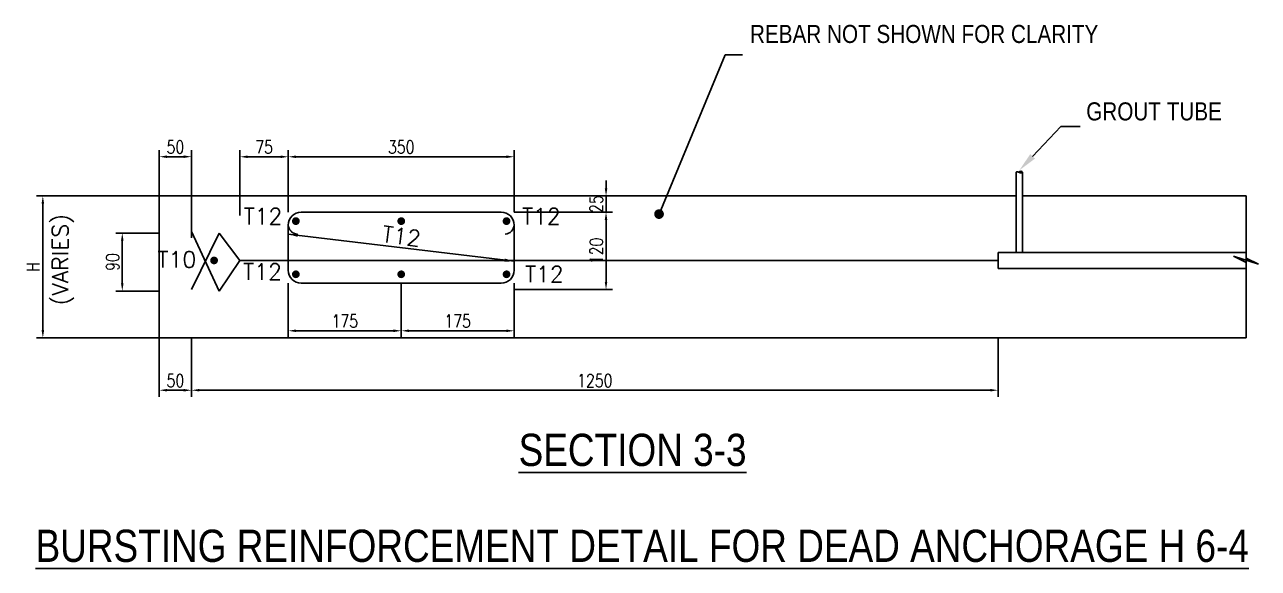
# Model space of a CAD drawing. Header units: millimetres. Extents: x -241424 to 696054, y -125618 to 93710.
# Drawn here: x 624311 to 626223, y -30949 to -30105 of the extents above; entities that cross this region are included whole.
import ezdxf
from ezdxf.enums import TextEntityAlignment as Align

# ---------------------------------------------------------------- set-up
doc = ezdxf.new("R2010")
doc.units = ezdxf.units.MM
doc.header["$LTSCALE"] = 7
doc.header["$PDMODE"] = 3
doc.layers.get('0').update_dxf_attribs({"linetype": 'CONTINUOUS'})
doc.layers.get('Defpoints').update_dxf_attribs({"color": 6, "linetype": 'CONTINUOUS'})
for name, color, linetype in [('HATCH', 8, 'CONTINUOUS'), ('Layer1', 3, 'CONTINUOUS'), ('PROFILE', 2, 'CONTINUOUS')]:
    doc.layers.add(name, color=color, linetype=linetype)
doc.styles.add('CENT', font='')
doc.styles.add('DIMENSION', font='SIMPLEX.shx', dxfattribs={"width": 0.8})
doc.styles.add('ROMANS', font='ROMANS.shx', dxfattribs={"width": 0.75})
doc.styles.get('CENT').set_extended_font_data('VNI-Helve-Condense')
doc.dimstyles.new('Copy(2) of dim', dxfattribs={"dimscale": 10, "dimtxt": 2, "dimasz": 3.5, "dimexe": 2, "dimexo": 0, "dimgap": 1, "dimtad": 1, "dimdec": 0, "dimzin": 0, "dimdsep": 46, "dimtxsty": 'DIMENSION', "dimcen": 0, "dimclrd": 8, "dimclre": 8, "dimclrt": 256, "dimadec": 0, "dimazin": 0, "dimtfac": 1, "dimtdec": 0, "dimtix": 1, "dimtmove": 2, "dimatfit": 3, "dimldrblk": 'OBLIQUE', "dimfxl": 1, "dimtolj": 1, "dimtzin": 0, "dimarcsym": 0})

# ---------------------------------------------------------------- blocks, each defined once
blk = doc.blocks.new('*D610')
at = {"color": 8, "lineweight": -2, "transparency": 16777216}
for p, q in [((624519.6, -30371.1), (624329.2, -30371.1)), ((624339.2, -30579.1), (624339.2, -30383.1)), ((624519.6, -30591.1), (624329.2, -30591.1))]:
    blk.add_line(p, q, dxfattribs=at)
at = {"color": 8, "transparency": 16777216}
for points in [[(624337.2, -30383.1), (624341.2, -30383.1), (624339.2, -30371.1)], [(624337.2, -30579.1), (624341.2, -30579.1), (624339.2, -30591.1)]]:
    blk.add_solid(points, dxfattribs=at)
at = {"layer": 'Defpoints', "color": 0, "transparency": 16777216}
for p in [(624339.2, -30371.1), (624519.6, -30371.1), (624519.6, -30591.1)]:
    blk.add_point(p, dxfattribs=at)
at = {"transparency": 16777216, "insert": (624324.2, -30481.1), "char_height": 20, "attachment_point": 5, "rotation": 90, "style": 'DIMENSION'}
blk.add_mtext('\\A1;H', dxfattribs=at)
blk = doc.blocks.new('_OBLIQUE')
at = {"color": 0, "linetype": 'ByBlock'}
blk.add_line((-0.5, -0.5), (0.5, 0.5), dxfattribs=at)
blk = doc.blocks.new('*D611')
at = {"color": 8, "lineweight": -2, "transparency": 16777216}
for p, q in [((624569.6, -30591.1), (624569.6, -30682.4)), ((625819.6, -30591.1), (625819.6, -30682.4)), ((624581.6, -30672.4), (625807.6, -30672.4))]:
    blk.add_line(p, q, dxfattribs=at)
at = {"color": 8, "transparency": 16777216}
for points in [[(624581.6, -30670.4), (624581.6, -30674.4), (624569.6, -30672.4)], [(625807.6, -30670.4), (625807.6, -30674.4), (625819.6, -30672.4)]]:
    blk.add_solid(points, dxfattribs=at)
at = {"layer": 'Defpoints', "color": 0, "transparency": 16777216}
for p in [(624569.6, -30591.1), (625819.6, -30591.1), (625819.6, -30672.4)]:
    blk.add_point(p, dxfattribs=at)
at = {"transparency": 16777216, "insert": (625194.6, -30657.4), "char_height": 20, "attachment_point": 5, "style": 'DIMENSION'}
blk.add_mtext('\\A1;1250', dxfattribs=at)
blk = doc.blocks.new('*D612')
at = {"color": 8, "lineweight": -2, "transparency": 16777216}
for p, q in [((624519.6, -30591.1), (624519.6, -30682.4)), ((624569.6, -30591.1), (624569.6, -30682.4)), ((624531.6, -30672.4), (624557.6, -30672.4))]:
    blk.add_line(p, q, dxfattribs=at)
at = {"color": 8, "transparency": 16777216}
for points in [[(624531.6, -30670.4), (624531.6, -30674.4), (624519.6, -30672.4)], [(624557.6, -30670.4), (624557.6, -30674.4), (624569.6, -30672.4)]]:
    blk.add_solid(points, dxfattribs=at)
at = {"layer": 'Defpoints', "color": 0, "transparency": 16777216}
for p in [(624519.6, -30591.1), (624569.6, -30591.1), (624569.6, -30672.4)]:
    blk.add_point(p, dxfattribs=at)
at = {"transparency": 16777216, "insert": (624544.6, -30657.4), "char_height": 20, "attachment_point": 5, "style": 'DIMENSION'}
blk.add_mtext('\\A1;50', dxfattribs=at)
blk = doc.blocks.new('*D621')
at = {"color": 8, "lineweight": -2, "transparency": 16777216}
for p, q in [((624519.6, -30371.1), (624519.6, -30300.2)), ((624569.6, -30436.1), (624569.6, -30300.2)), ((624557.6, -30310.2), (624531.6, -30310.2))]:
    blk.add_line(p, q, dxfattribs=at)
at = {"color": 8, "transparency": 16777216}
for points in [[(624531.6, -30308.2), (624531.6, -30312.2), (624519.6, -30310.2)], [(624557.6, -30308.2), (624557.6, -30312.2), (624569.6, -30310.2)]]:
    blk.add_solid(points, dxfattribs=at)
at = {"layer": 'Defpoints', "color": 0, "transparency": 16777216}
for p in [(624519.6, -30310.2), (624519.6, -30371.1), (624569.6, -30436.1)]:
    blk.add_point(p, dxfattribs=at)
at = {"transparency": 16777216, "insert": (624544.6, -30295.2), "char_height": 20, "attachment_point": 5, "style": 'DIMENSION'}
blk.add_mtext('\\A1;50', dxfattribs=at)
blk = doc.blocks.new('*D622')
at = {"color": 8, "lineweight": -2, "transparency": 16777216}
for p, q in [((624719.6, -30396.3), (624719.6, -30300.3)), ((625069.6, -30396.3), (625069.6, -30300.3)), ((624731.6, -30310.3), (625057.6, -30310.3))]:
    blk.add_line(p, q, dxfattribs=at)
at = {"color": 8, "transparency": 16777216}
for points in [[(624731.6, -30308.3), (624731.6, -30312.3), (624719.6, -30310.3)], [(625057.6, -30308.3), (625057.6, -30312.3), (625069.6, -30310.3)]]:
    blk.add_solid(points, dxfattribs=at)
at = {"layer": 'Defpoints', "color": 0, "transparency": 16777216}
for p in [(625069.6, -30310.3), (624719.6, -30396.3), (625069.6, -30396.3)]:
    blk.add_point(p, dxfattribs=at)
at = {"transparency": 16777216, "insert": (624894.6, -30295.3), "char_height": 20, "attachment_point": 5, "style": 'DIMENSION'}
blk.add_mtext('\\A1;350', dxfattribs=at)
blk = doc.blocks.new('*D623')
at = {"color": 8, "lineweight": -2, "transparency": 16777216}
for p, q in [((624719.6, -30506.3), (624719.6, -30590.2)), ((624894.6, -30506.3), (624894.6, -30590.2)), ((624882.6, -30580.2), (624731.6, -30580.2))]:
    blk.add_line(p, q, dxfattribs=at)
at = {"color": 8, "transparency": 16777216}
for points in [[(624731.6, -30578.2), (624731.6, -30582.2), (624719.6, -30580.2)], [(624882.6, -30578.2), (624882.6, -30582.2), (624894.6, -30580.2)]]:
    blk.add_solid(points, dxfattribs=at)
at = {"layer": 'Defpoints', "color": 0, "transparency": 16777216}
for p in [(624719.6, -30506.3), (624894.6, -30506.3), (624719.6, -30580.2)]:
    blk.add_point(p, dxfattribs=at)
at = {"transparency": 16777216, "insert": (624807.1, -30565.2), "char_height": 20, "attachment_point": 5, "style": 'DIMENSION'}
blk.add_mtext('\\A1;175', dxfattribs=at)
blk = doc.blocks.new('*D624')
at = {"color": 8, "lineweight": -2, "transparency": 16777216}
for p, q in [((624644.6, -30401.3), (624644.6, -30300.3)), ((624719.6, -30396.3), (624719.6, -30300.3)), ((624656.6, -30310.3), (624707.6, -30310.3))]:
    blk.add_line(p, q, dxfattribs=at)
at = {"color": 8, "transparency": 16777216}
for points in [[(624656.6, -30308.3), (624656.6, -30312.3), (624644.6, -30310.3)], [(624707.6, -30308.3), (624707.6, -30312.3), (624719.6, -30310.3)]]:
    blk.add_solid(points, dxfattribs=at)
at = {"layer": 'Defpoints', "color": 0, "transparency": 16777216}
for p in [(624719.6, -30310.3), (624719.6, -30396.3), (624644.6, -30401.3)]:
    blk.add_point(p, dxfattribs=at)
at = {"transparency": 16777216, "insert": (624682.1, -30295.3), "char_height": 20, "attachment_point": 5, "style": 'DIMENSION'}
blk.add_mtext('\\A1;75', dxfattribs=at)
blk = doc.blocks.new('*D625')
at = {"color": 8, "lineweight": -2, "transparency": 16777216}
for p, q in [((625069.6, -30396.3), (625222, -30396.3)), ((625212, -30408.3), (625212, -30504.3)), ((625069.6, -30516.3), (625222, -30516.3))]:
    blk.add_line(p, q, dxfattribs=at)
at = {"color": 8, "transparency": 16777216}
for points in [[(625210, -30408.3), (625214, -30408.3), (625212, -30396.3)], [(625210, -30504.3), (625214, -30504.3), (625212, -30516.3)]]:
    blk.add_solid(points, dxfattribs=at)
at = {"layer": 'Defpoints', "color": 0, "transparency": 16777216}
for p in [(625069.6, -30396.3), (625069.6, -30516.3), (625212, -30516.3)]:
    blk.add_point(p, dxfattribs=at)
at = {"transparency": 16777216, "insert": (625197, -30456.3), "char_height": 20, "attachment_point": 5, "rotation": 90, "style": 'DIMENSION'}
blk.add_mtext('\\A1;120', dxfattribs=at)
blk = doc.blocks.new('*D626')
at = {"color": 8, "lineweight": -2, "transparency": 16777216}
for p, q in [((625212, -30359.1), (625212, -30347.1)), ((625069.6, -30371.1), (625222, -30371.1)), ((625212, -30396.3), (625212, -30371.1)), ((625069.6, -30396.3), (625222, -30396.3)), ((625212, -30408.3), (625212, -30420.3))]:
    blk.add_line(p, q, dxfattribs=at)
at = {"color": 8, "transparency": 16777216}
for points in [[(625210, -30359.1), (625214, -30359.1), (625212, -30371.1)], [(625210, -30408.3), (625214, -30408.3), (625212, -30396.3)]]:
    blk.add_solid(points, dxfattribs=at)
at = {"layer": 'Defpoints', "color": 0, "transparency": 16777216}
for p in [(625069.6, -30371.1), (625212, -30371.1), (625069.6, -30396.3)]:
    blk.add_point(p, dxfattribs=at)
at = {"transparency": 16777216, "insert": (625197, -30383.7), "char_height": 20, "attachment_point": 5, "rotation": 90, "style": 'DIMENSION'}
blk.add_mtext('\\A1;25', dxfattribs=at)
blk = doc.blocks.new('*D627')
at = {"color": 8, "lineweight": -2, "transparency": 16777216}
for p, q in [((624894.6, -30506.3), (624894.6, -30590.2)), ((625069.6, -30506.3), (625069.6, -30590.2)), ((624906.6, -30580.2), (625057.6, -30580.2))]:
    blk.add_line(p, q, dxfattribs=at)
at = {"color": 8, "transparency": 16777216}
for points in [[(624906.6, -30578.2), (624906.6, -30582.2), (624894.6, -30580.2)], [(625057.6, -30578.2), (625057.6, -30582.2), (625069.6, -30580.2)]]:
    blk.add_solid(points, dxfattribs=at)
at = {"layer": 'Defpoints', "color": 0, "transparency": 16777216}
for p in [(624894.6, -30506.3), (625069.6, -30506.3), (625069.6, -30580.2)]:
    blk.add_point(p, dxfattribs=at)
at = {"transparency": 16777216, "insert": (624982.1, -30565.2), "char_height": 20, "attachment_point": 5, "style": 'DIMENSION'}
blk.add_mtext('\\A1;175', dxfattribs=at)
blk = doc.blocks.new('*D603')
at = {"color": 8, "lineweight": -2, "transparency": 16777216}
for p, q in [((624519.6, -30428.6), (624452.3, -30428.6)), ((624462.3, -30440.6), (624462.3, -30506.6)), ((624519.6, -30518.6), (624452.3, -30518.6))]:
    blk.add_line(p, q, dxfattribs=at)
at = {"color": 8, "transparency": 16777216}
for points in [[(624460.3, -30440.6), (624464.3, -30440.6), (624462.3, -30428.6)], [(624460.3, -30506.6), (624464.3, -30506.6), (624462.3, -30518.6)]]:
    blk.add_solid(points, dxfattribs=at)
at = {"layer": 'Defpoints', "color": 0, "transparency": 16777216}
for p in [(624519.6, -30428.6), (624462.3, -30518.6), (624519.6, -30518.6)]:
    blk.add_point(p, dxfattribs=at)
at = {"transparency": 16777216, "insert": (624447.3, -30473.6), "char_height": 20, "attachment_point": 5, "rotation": 90, "style": 'DIMENSION'}
blk.add_mtext('\\A1;90', dxfattribs=at)

msp = doc.modelspace()

# ---------------------------------------------------------------- linework, layer by layer
for p, q in [((625294.2, -30399.2), (625396.6, -30152.4)), ((625396.6, -30152.4), (625423.7, -30152.4)), ((625847.4, -30458.6), (625847.4, -30334.1)), ((625857.4, -30458.6), (625857.4, -30334.1)), ((625847.4, -30371.1), (624519.6, -30371.1)), ((624519.6, -30591.1), (624519.6, -30371.1)), ((626203.9, -30371.1), (625857.4, -30371.1)), ((626203.9, -30591.1), (624519.6, -30591.1))]:
    msp.add_line(p, q)
at = {"color": 1}
for p, q in [((625873.1, -30309.7), (625916.9, -30263.5)), ((625916.9, -30263.5), (625946.9, -30263.5)), ((626203.9, -30371.1), (626203.9, -30591.1)), ((625069.6, -30472.4), (624719.6, -30430.3)), ((626184.3, -30464.3), (626203.9, -30474.5)), ((626222.9, -30476.8), (626184.3, -30464.3)), ((626203.9, -30467.7), (626222.9, -30476.8))]:
    msp.add_line(p, q, dxfattribs=at)
at = {"const_width": 7.5}
msp.add_lwpolyline([(625290.4, -30399.2, 1), (625297.9, -30399.2, 1)], format="xyb", close=True, dxfattribs=at)
for centre, radius, start, end in [((625849.5, -30338.9), 5.31, 53.021, 113.9198), ((625854.7, -30336.1), 3.34, 37.8355, 145.3671), ((625854.7, -30332), 3.34, 232.7958, 322.1645)]:
    msp.add_arc(centre, radius, start, end)
at = {"color": 1}
for points in [[(625869.4, -30306.2), (625876.7, -30313.1), (625852.4, -30331.4)], [(624734, -30434.5), (624734.6, -30429.6), (624719.4, -30430.2)], [(625054.4, -30473.1), (625055, -30468.1), (625069.6, -30472.4)]]:
    msp.add_solid(points, dxfattribs=at)
at = {"layer": 'HATCH', "const_width": 6}
for points in [[(624728.3, -30410.1, 1), (624734.3, -30410.1, 1)], [(624891.6, -30410.1, 1), (624897.6, -30410.1, 1)], [(625060.8, -30410.1, -1), (625054.8, -30410.1, -1)], [(624601.6, -30471.1, -1), (624607.6, -30471.1, -1)], [(624728.3, -30492.6, -1), (624734.3, -30492.6, -1)], [(624891.6, -30492.6, -1), (624897.6, -30492.6, -1)], [(625060.8, -30492.6, 1), (625054.8, -30492.6, 1)]]:
    msp.add_lwpolyline(points, format="xyb", close=True, dxfattribs=at)
at = {"layer": 'Layer1'}
for p, q in [((624612.2, -30518.6), (624569.6, -30426.1)), ((624612.2, -30428.6), (624569.6, -30516.1)), ((624644.6, -30471.1), (624612.2, -30428.6)), ((624644.6, -30471.1), (624612.2, -30518.6)), ((624644.6, -30471.1), (625819.6, -30471.1)), ((625819.6, -30458.6), (626203.9, -30458.6)), ((625819.6, -30458.6), (625819.6, -30483.6)), ((625819.6, -30483.6), (626203.9, -30483.6))]:
    msp.add_line(p, q, dxfattribs=at)
at = {"layer": 'PROFILE', "color": 6}
for p, q in [((625049.6, -30396.3), (624739.6, -30396.3)), ((624719.6, -30486.3), (624719.6, -30416.3)), ((625069.6, -30486.3), (625069.6, -30416.3)), ((625049.6, -30506.3), (624739.6, -30506.3))]:
    msp.add_line(p, q, dxfattribs=at)
for centre, radius, start, end in [((624739.6, -30416.3), 20, 90, 180), ((625049.6, -30416.3), 20, 0, 90), ((624734.5, -30415.3), 15, 183.8977, 265.2119), ((625054.6, -30415.3), 15, 274.7881, 356.1023), ((624739.6, -30486.3), 20, 180, 270), ((625049.6, -30486.3), 20, 270, 0)]:
    msp.add_arc(centre, radius, start, end, dxfattribs=at)

# ---------------------------------------------------------------- texts
at = {"style": 'CENT'}
for s, height, p in [('REBAR NOT SHOWN FOR CLARITY', 28, (625435.1, -30133.8)), ('%%USECTION 3-3', 50, (625076.5, -30789.9)), ('%%UBURSTING REINFORCEMENT DETAIL FOR DEAD ANCHORAGE H 6-4', 50, (624327.9, -30938.7))]:
    msp.add_text(s, height=height, dxfattribs=at).set_placement(p)
for s, height, style, p in [('GROUT TUBE', 28, 'CENT', (626166.4, -30239.9)), ('T12', 25, 'ROMANS', (624710.4, -30402.6)), ('T12', 25, 'ROMANS', (625141.8, -30402.6)), ('T10', 25, 'ROMANS', (624576.8, -30469.6)), ('T12', 25, 'ROMANS', (624709.6, -30488.5)), ('T12', 25, 'ROMANS', (625146.4, -30492.3))]:
    msp.add_text(s, height=height, dxfattribs=dict(style=style)).set_placement(p, align=Align.MIDDLE_RIGHT)
at = {"style": 'ROMANS'}
msp.add_text('(VARIES)', height=25, rotation=90, dxfattribs=at).set_placement((624378.7, -30540.7))
msp.add_text('T12', height=25, rotation=352.4614, dxfattribs=at).set_placement((624924.7, -30437.6), align=Align.MIDDLE_RIGHT)

# ---------------------------------------------------------------- dimensions: what is measured, and where the dimension line sits
for base, p1, p2, picture, middle in [((624519.6, -30310.2), (624569.6, -30436.1), (624519.6, -30371.1), '*D621', (624544.6, -30295.2)), ((624719.6, -30310.3), (624644.6, -30401.3), (624719.6, -30396.3), '*D624', (624682.1, -30295.3)), ((625069.6, -30310.3), (624719.6, -30396.3), (625069.6, -30396.3), '*D622', (624894.6, -30295.3)), ((624719.6, -30580.2), (624894.6, -30506.3), (624719.6, -30506.3), '*D623', (624807.1, -30565.2)), ((624569.6, -30672.4), (624519.6, -30591.1), (624569.6, -30591.1), '*D612', (624544.6, -30657.4))]:
    dim = msp.add_linear_dim(base=base, p1=p1, p2=p2, dimstyle='Copy(2) of dim', override={"dimasz": 1.2, "dimexe": 1, "dimgap": 0.5})
    dim.commit()
    dim.dimension.update_dxf_attribs({"geometry": picture, "text_midpoint": middle})
for base, p1, p2, angle, picture, middle in [((625212, -30371.1), (625069.6, -30396.3), (625069.6, -30371.1), 90, '*D626', (625197, -30383.7)), ((625212, -30516.3), (625069.6, -30396.3), (625069.6, -30516.3), 90, '*D625', (625197, -30456.3)), ((624462.3, -30518.6), (624519.6, -30428.6), (624519.6, -30518.6), 90, '*D603', (624447.3, -30473.6)), ((625069.6, -30580.2), (624894.6, -30506.3), (625069.6, -30506.3), 180, '*D627', (624982.1, -30565.2)), ((625819.6, -30672.4), (624569.6, -30591.1), (625819.6, -30591.1), 180, '*D611', (625194.6, -30657.4))]:
    dim = msp.add_linear_dim(base=base, p1=p1, p2=p2, angle=angle, dimstyle='Copy(2) of dim', override={"dimasz": 1.2, "dimexe": 1, "dimgap": 0.5})
    dim.commit()
    dim.dimension.update_dxf_attribs({"geometry": picture, "text_midpoint": middle})
dim = msp.add_linear_dim(base=(624339.2, -30371.1), p1=(624519.6, -30591.1), p2=(624519.6, -30371.1), angle=90, text='H', dimstyle='Copy(2) of dim', override={"dimasz": 1.2, "dimexe": 1, "dimgap": 0.5})
dim.commit()
dim.dimension.update_dxf_attribs({"geometry": '*D610', "text_midpoint": (624324.2, -30481.1)})

doc.saveas('drawing.dxf')
